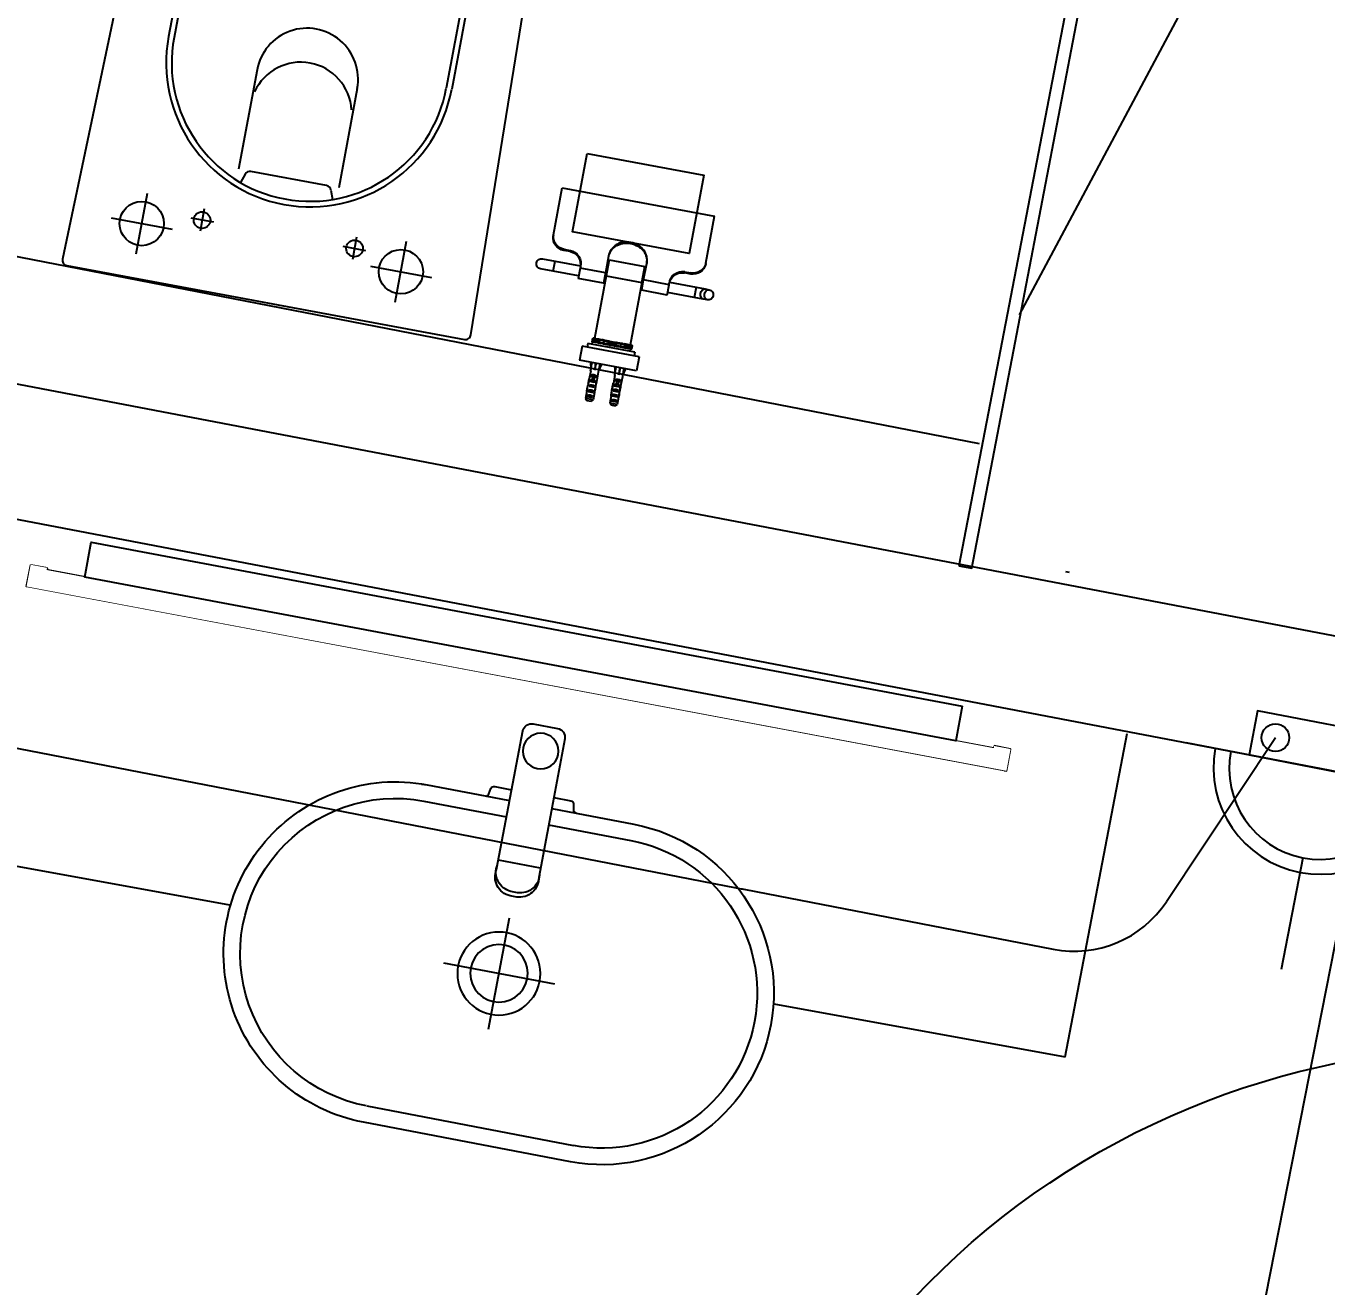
# Model space of a CAD drawing. Extents: x -678889171 to 586587, y -792238163 to 335485.
# Drawn here: x 59501 to 60675, y 38355 to 39493 of the extents above; entities that cross this region are included whole.
import ezdxf

# ---------------------------------------------------------------- set-up
doc = ezdxf.new("R2010")
doc.units = 0
doc.header["$MEASUREMENT"] = 0
doc.set_wipeout_variables(frame=1)
doc.linetypes.add('XR-Typ22$0$XR-A-2ND-FLOOR$0$XR-A-TYP-2-4-5-6$0$XR-A-TYP-2-3-4-6-7-8-9-10$0$HIDDEN', pattern=[0.375, 0.25, -0.125])
doc.layers.get('0').update_dxf_attribs({"color": 8})
for name, color, linetype in [('9TH-FURN$0$XR-A-TYP-7-8-9-10$0$I-FURN', 252, 'Continuous'), ('E-POW-BLOCK', 4, 'Continuous'), ('E-POW-WIR-NO', 4, 'Continuous'), ('loop line emped', 1, 'Continuous'), ('XR-A-9TH-FLOOR$0$A-ANNO-SYMB', 252, 'Continuous'), ('XR-Typ22$0$A-WALL', 252, 'Continuous'), ('XR-Typ22$0$XR-A-2ND-FLOOR$0$XR-A-TYP-2-3-4-5-6$0$A-FURN-SANT', 252, 'Continuous'), ('XR-Typ22$0$XR-A-2ND-FLOOR$0$XR-A-TYP-2-3-4-5-6$0$I-WC', 252, 'Continuous'), ('XR-Typ22$0$XR-A-2ND-FLOOR$0$XR-A-TYP-2-4-5-6$0$A-FURN-SANT', 252, 'Continuous'), ('XR-Typ22$0$XR-A-2ND-FLOOR$0$XR-A-TYP-2-4-5-6$0$A-GLAZ', 252, 'Continuous'), ('XR-Typ22$0$XR-A-2ND-FLOOR$0$XR-A-TYP-2-4-5-6$0$XR-A-TYP-2-3-4-6-7-8-9-10$0$A-DOOR', 252, 'Continuous'), ('XR-Typ22$0$XR-A-2ND-FLOOR$0$XR-A-TYP-2-4-5-6$0$XR-A-TYP-2-3-4-6-7-8-9-10$0$A-FLOR-OVHD', 252, 'XR-Typ22$0$XR-A-2ND-FLOOR$0$XR-A-TYP-2-4-5-6$0$XR-A-TYP-2-3-4-6-7-8-9-10$0$HIDDEN')]:
    doc.layers.add(name, color=color, linetype=linetype)
doc.layers.add('XR-Typ22$0$XR-A-TYP-02 (OUTER)$0$A-WALL', color=252, linetype='Continuous', lineweight=9)

# ---------------------------------------------------------------- blocks, each defined once
blk = doc.blocks.new('SO1 WP')
at = {"layer": 'E-POW-BLOCK'}
h = blk.add_hatch(color=3, dxfattribs=at)
h.dxf.hatch_style = 1
edge = h.paths.add_edge_path()
edge.add_arc((-0.1064, -0.0481), 0.0303, 0, 360)
at = {"layer": 'E-POW-BLOCK', "color": 3}
for p, q in [((0, 0.2), (0, 0.45)), ((-0.3, 0), (0.3, 0))]:
    blk.add_line(p, q, dxfattribs=at)
blk.add_lwpolyline([(0.1593, 0), (-0.1593, 0), (-0.1593, -0.0988), (0.1593, -0.0988)], close=True, dxfattribs=at)
for centre in [(-0.1064, -0.0481), (0.1096, -0.0481)]:
    blk.add_circle(centre, 0.0303, dxfattribs=at)
for centre, radius, start, end in [((0, -0.0028), 0.2353, 0.6833, 179.3167), ((0, 0), 0.2, 0, 180)]:
    blk.add_arc(centre, radius, start, end, dxfattribs=at)
blk = doc.blocks.new('*U1092')
for p, q in [((0, -20), (0, -140)), ((50, -20), (0, -20)), ((50, -90), (50, -20)), ((750, -90), (750, -20)), ((750, -20), (800, -20)), ((800, -20), (800, -140)), ((40, -140), (40, -90)), ((40, -90), (50, -90)), ((760, -90), (750, -90)), ((760, -140), (760, -90)), ((40, -140), (0, -140)), ((760, -140), (800, -140)), ((40, -760), (40, -240)), ((90, -760), (90, -240))]:
    blk.add_line(p, q)
for points in [[(90, -240), (40, -240), (40, -140), (90, -140), (90, -227)], [(90, -760), (40, -760), (40, -860), (90, -860), (90, -773), (90, -860)]]:
    blk.add_lwpolyline(points, close=True)
blk.add_arc((40, -140), 720, 270, 0)
at = {"layer": 'XR-Typ22$0$XR-A-2ND-FLOOR$0$XR-A-TYP-2-4-5-6$0$XR-A-TYP-2-3-4-6-7-8-9-10$0$A-FLOR-OVHD'}
for p, q in [((750, -20), (50, -20)), ((760, -140), (40, -140))]:
    blk.add_line(p, q, dxfattribs=at)
blk = doc.blocks.new('XR-Typ22$0$XR-A-2ND-FLOOR$0$XR-A-TYP-2-3-4-5-6$0$XREF_3BR$0$SEC-MIR4')
at = {"layer": 'XR-Typ22$0$XR-A-2ND-FLOOR$0$XR-A-TYP-2-3-4-5-6$0$A-FURN-SANT'}
for points in [[(-30, 1085), (-32, 1085), (-32, 1098), (-50, 1098), (-50, 1100), (-30, 1100)], [(-44, 202), (-50, 202), (-50, 1098), (-44, 1098)], [(-32, 202), (-32, 1098), (-44, 1098), (-44, 202)], [(-30, 215), (-32, 215), (-32, 202), (-50, 202), (-50, 200), (-30, 200)]]:
    blk.add_lwpolyline(points, close=True, dxfattribs=at)
blk.add_wipeout([(0, 250), (-32, 250), (-32, 215), (-30, 215), (-30, 200), (-50, 200), (-50, 1100), (-30, 1100), (-30, 1085), (-32, 1085), (-32, 1050), (0, 1050)]).dxf.layer = 'XR-Typ22$0$XR-A-2ND-FLOOR$0$XR-A-TYP-2-3-4-5-6$0$A-FURN-SANT'
blk.add_lwpolyline([(0, 250), (-32, 250), (-32, 1050), (0, 1050)], close=True, dxfattribs=at)
blk = doc.blocks.new('XR-Typ22$0$XR-A-2ND-FLOOR$0$XR-A-TYP-2-3-4-5-6$0$A$C1e9f3e9b')
at = {"layer": 'XR-Typ22$0$XR-A-2ND-FLOOR$0$XR-A-TYP-2-3-4-5-6$0$A-FURN-SANT'}
blk.add_circle((0, 0), 16.1, dxfattribs=at)
blk.add_wipeout([(358.4, 96.7), (359.7, -93.3), (340.9, -178.2), (295.9, -224), (219.8, -251), (151.8, -246.1), (102.7, -216.6), (71.6, -181.4), (49.7, -94.6), (48.4, 95.4), (66.7, 174.5), (103.5, 217), (175.6, 249.7), (242.7, 248.1), (282.8, 229.3), (329.4, 184.3)]).dxf.layer = 'XR-Typ22$0$XR-A-2ND-FLOOR$0$XR-A-TYP-2-3-4-5-6$0$A-FURN-SANT'
for p, q in [((63.4, 95.5), (64, 19.6)), ((343.4, 96.6), (344.7, -93.4)), ((203.8, 51.8), (204.3, -50.1)), ((48.9, 42), (49, 19.5)), ((103.9, -18.9), (103.8, 19.7)), ((255.5, 1.1), (153.1, 0.6)), ((49.1, -19.1), (49.2, -41.6)), ((64.1, -19), (64.7, -94.5))]:
    blk.add_line(p, q, dxfattribs=at)
for points in [[(39.1, -19.1), (39.2, -34.8, 0.36397), (41.7, -37.8), (46.7, -38.6, -0.36397), (49.2, -41.6), (49.7, -94.6, 1), (359.7, -93.3), (358.4, 96.7, 1), (48.4, 95.4), (48.9, 42, -0.36397), (46.4, 39), (41.4, 38.1, 0.36397), (38.9, 35.1), (39, 19.5)], [(108.3, -18.9, 0.465324), (129.5, -2.5), (129.4, 3.6, 0.465324), (108.1, 19.8)]]:
    blk.add_lwpolyline(points, format="xyb", dxfattribs=at)
blk.add_lwpolyline([(-14.8, -19.4), (112.4, -18.8, 0.465324), (133.5, -2.5), (133.5, 3.6, 0.465324), (112.2, 19.8), (-15, 19.2, 0.414214), (-23, 11.1), (-22.9, -11.3, 0.414214)], format="xyb", close=True, dxfattribs=at)
for centre, radius in [((204.3, 0.8), 37.5), ((204, 0.8), 26)]:
    blk.add_circle(centre, radius, dxfattribs=at)
for centre, start, end in [((203.4, 96.1), 0.2386, 180.2386), ((204.7, -93.9), 180.2386, 0.2386)]:
    blk.add_arc(centre, 140, start, end, dxfattribs=at)
blk = doc.blocks.new('XR-Typ22$0$XR-A-2ND-FLOOR$0$XR-A-TYP-2-4-5-6$0$XREF_3BR$0$SE4')
at = {"layer": 'XR-Typ22$0$XR-A-2ND-FLOOR$0$XR-A-TYP-2-4-5-6$0$A-FURN-SANT'}
for p, q in [((410.2, 473.4), (410.4, 473.4)), ((416.2, 481.1), (410.3, 481.1)), ((410.3, 475.3), (410.3, 481.1)), ((410.3, 475.3), (410.3, 475.2)), ((410.3, 475.2), (410.3, 475.2)), ((411.2, 479.3), (415.2, 479.3)), ((411.2, 479.3), (411.2, 478.3)), ((415.2, 478.3), (411.2, 478.3)), ((411.2, 475.3), (415.2, 475.3)), ((411.2, 475.3), (411.2, 474.3)), ((415.2, 474.3), (411.2, 474.3)), ((411.5, 482.3), (414.9, 482.3)), ((415.2, 479.3), (415.2, 478.3)), ((415.2, 475.3), (415.2, 474.3)), ((416.2, 473.4), (416, 473.4)), ((416.2, 475.3), (416.2, 481.1)), ((416.2, 475.3), (416.2, 475.2)), ((416.2, 475.2), (416.2, 475.2)), ((429.2, 473.4), (429.4, 473.4)), ((435.2, 481.1), (429.3, 481.1)), ((429.3, 475.3), (429.3, 481.1)), ((429.3, 475.3), (429.3, 475.2)), ((429.3, 475.2), (429.3, 475.2)), ((430.2, 479.3), (434.2, 479.3)), ((430.2, 479.3), (430.2, 478.3)), ((434.2, 478.3), (430.2, 478.3)), ((430.2, 475.3), (434.2, 475.3)), ((430.2, 475.3), (430.2, 474.3)), ((434.2, 474.3), (430.2, 474.3)), ((430.5, 482.3), (433.9, 482.3)), ((434.2, 479.3), (434.2, 478.3)), ((434.2, 475.3), (434.2, 474.3)), ((435.2, 473.4), (435, 473.4)), ((435.2, 475.3), (435.2, 481.1)), ((435.2, 475.3), (435.2, 475.2)), ((435.2, 475.2), (435.2, 475.2)), ((410.2, 468.4), (410.2, 466.8)), ((410.2, 467.5), (410.5, 467.5)), ((410.3, 465.7), (410.3, 465.7)), ((410.3, 465.7), (410.3, 465.5)), ((410.3, 459.3), (410.3, 465.5)), ((411.2, 471.3), (415.2, 471.3)), ((411.2, 471.3), (411.2, 470.3)), ((415.2, 470.3), (411.2, 470.3)), ((411.2, 467.3), (412.5, 467.3)), ((411.2, 467.3), (411.2, 466.4)), ((412.5, 466.4), (411.2, 466.4)), ((411.2, 463.3), (412.5, 463.3)), ((411.2, 463.3), (411.2, 462.4)), ((412.5, 467.3), (412.5, 467.5)), ((413.2, 467.3), (412.5, 467.3)), ((412.5, 463.8), (412.5, 467.3)), ((414, 463.8), (412.5, 463.8)), ((412.5, 463.2), (412.5, 463.8)), ((414, 463.2), (412.5, 463.2)), ((414, 467.3), (413.2, 467.3)), ((414, 467.3), (414, 467.5)), ((414, 467.3), (415.2, 467.3)), ((414, 463.8), (414, 467.3)), ((415.2, 466.4), (414, 466.4)), ((414, 463.2), (414, 463.8)), ((414, 463.3), (415.2, 463.3)), ((415.2, 471.3), (415.2, 470.3)), ((415.2, 467.3), (415.2, 466.4)), ((415.2, 463.3), (415.2, 462.4)), ((416.2, 467.5), (415.9, 467.5)), ((416.2, 466.8), (416.2, 468.4)), ((416.2, 465.7), (416.2, 465.5)), ((416.2, 465.7), (416.2, 465.7)), ((416.2, 459.3), (416.2, 465.5)), ((429.2, 468.4), (429.2, 466.8)), ((429.2, 467.5), (429.5, 467.5)), ((429.3, 465.7), (429.3, 465.7)), ((429.3, 465.7), (429.3, 465.5)), ((429.3, 459.3), (429.3, 465.5)), ((430.2, 471.3), (434.2, 471.3)), ((430.2, 471.3), (430.2, 470.3)), ((434.2, 470.3), (430.2, 470.3)), ((430.2, 467.3), (431.5, 467.3)), ((430.2, 467.3), (430.2, 466.4)), ((431.5, 466.4), (430.2, 466.4)), ((430.2, 463.3), (431.5, 463.3)), ((430.2, 463.3), (430.2, 462.4)), ((431.5, 467.3), (431.5, 467.5)), ((432.2, 467.3), (431.5, 467.3)), ((431.5, 463.8), (431.5, 467.3)), ((433, 463.8), (431.5, 463.8)), ((431.5, 463.2), (431.5, 463.8)), ((433, 463.2), (431.5, 463.2)), ((433, 467.3), (432.2, 467.3)), ((433, 467.3), (433, 467.5)), ((433, 467.3), (434.2, 467.3)), ((433, 463.8), (433, 467.3)), ((434.2, 466.4), (433, 466.4)), ((433, 463.2), (433, 463.8)), ((433, 463.3), (434.2, 463.3)), ((434.2, 471.3), (434.2, 470.3)), ((434.2, 467.3), (434.2, 466.4)), ((434.2, 463.3), (434.2, 462.4)), ((435.2, 467.5), (434.9, 467.5)), ((435.2, 466.8), (435.2, 468.4)), ((435.2, 465.7), (435.2, 465.5)), ((435.2, 465.7), (435.2, 465.7)), ((435.2, 459.3), (435.2, 465.5)), ((445.2, 452.8), (400.2, 452.8)), ((400.2, 441.8), (400.2, 452.8)), ((409, 452.8), (410.2, 458.3)), ((410.2, 459.3), (410.3, 459.3)), ((410.2, 459.3), (410.2, 458.3)), ((415.2, 462.4), (411.2, 462.4)), ((413.2, 452.8), (413.2, 458.3)), ((416.2, 459.3), (416.2, 459.3)), ((416.2, 458.3), (416.2, 459.3)), ((417.5, 452.8), (416.2, 458.3)), ((428, 452.8), (429.2, 458.3)), ((429.3, 459.3), (429.2, 459.3)), ((429.2, 459.3), (429.2, 458.3)), ((434.2, 462.4), (430.2, 462.4)), ((432.2, 452.8), (432.2, 458.3)), ((435.2, 459.3), (435.2, 459.3)), ((435.2, 458.3), (435.2, 459.3)), ((436.5, 452.8), (435.2, 458.3)), ((445.2, 441.8), (445.2, 452.8)), ((445.2, 441.8), (400.2, 441.8)), ((404.2, 438.8), (404.2, 441.8)), ((441.2, 438.8), (404.2, 438.8)), ((407.2, 437.1), (407.2, 437.1)), ((407.2, 434.3), (407.2, 437.1)), ((407.7, 437.1), (407.2, 437.1)), ((407.2, 437.1), (407.2, 434.3)), ((407.5, 434.3), (407.2, 434.3)), ((407.2, 434.3), (407.2, 434.3)), ((407.2, 434.3), (407.2, 434.1)), ((407.2, 434.3), (407.2, 434.1)), ((407.2, 434.1), (407.2, 434.1)), ((407.2, 434.1), (407.4, 434.1)), ((407.4, 434.3), (407.4, 434.1)), ((407.4, 434.1), (407.5, 434.1)), ((407.5, 434.3), (407.5, 434.1)), ((408, 434.1), (407.5, 434.1)), ((407.7, 438.8), (407.7, 437.1)), ((408, 437.1), (407.7, 437.1)), ((407.8, 436.2), (407.8, 437.1)), ((407.8, 437.1), (407.8, 436.5)), ((407.9, 436.5), (407.8, 436.5)), ((407.8, 436.5), (407.8, 436.2)), ((407.8, 436.2), (407.8, 436.2)), ((407.8, 436.2), (407.9, 436.2)), ((407.9, 437.1), (407.9, 436.5)), ((407.9, 436.5), (408, 436.5)), ((407.9, 436.2), (407.9, 436.5)), ((407.9, 436.2), (408.4, 436.2)), ((408.2, 437.1), (408, 437.1)), ((408, 436.5), (408, 437.1)), ((408, 437.1), (408, 436.5)), ((408.2, 436.5), (408, 436.5)), ((408, 434.1), (408, 436.2)), ((408.3, 434.5), (408, 434.5)), ((408.4, 434.3), (408, 434.3)), ((408, 434.1), (408.1, 434.1)), ((408.1, 434.3), (408.1, 434.1)), ((408.1, 434.1), (408.4, 434.1)), ((408.2, 436.5), (408.2, 437.1)), ((409.6, 437.1), (408.2, 437.1)), ((409.9, 436.5), (408.2, 436.5)), ((408.3, 434.5), (408.3, 436.2)), ((408.4, 434.5), (408.3, 434.5)), ((408.4, 436.5), (408.4, 434.5)), ((408.9, 434.5), (408.4, 434.5)), ((408.4, 434.5), (408.4, 434.1)), ((409.6, 434.1), (408.4, 434.1)), ((408.7, 384.8), (408.7, 434.1)), ((408.9, 434.5), (408.9, 436.5)), ((408.9, 434.5), (409.3, 434.5)), ((409.3, 434.5), (409.3, 436.5)), ((409.3, 434.5), (409.6, 434.5)), ((411.7, 437.1), (409.6, 437.1)), ((409.6, 434.5), (409.6, 436.5)), ((409.6, 434.1), (409.6, 434.5)), ((409.6, 434.5), (410.1, 434.5)), ((412, 434.1), (409.6, 434.1)), ((409.9, 436.5), (409.9, 437.1)), ((412.4, 436.5), (409.9, 436.5)), ((410.1, 434.5), (410.1, 436.5)), ((410.1, 434.5), (410.5, 434.5)), ((410.5, 434.5), (410.5, 436.5)), ((410.5, 434.5), (411.3, 434.5)), ((411.3, 434.5), (411.3, 436.5)), ((411.3, 434.5), (411.7, 434.5)), ((412.4, 437.1), (411.7, 437.1)), ((411.7, 434.5), (411.7, 436.5)), ((411.7, 434.5), (412.2, 434.5)), ((412, 434.1), (412, 434.5)), ((413.4, 434.1), (412, 434.1)), ((412.2, 434.5), (412.2, 436.5)), ((412.2, 434.5), (412.8, 434.5)), ((412.8, 437.1), (412.4, 437.1)), ((412.4, 436.5), (412.4, 437.1)), ((412.8, 436.5), (412.4, 436.5)), ((413.6, 437.1), (412.8, 437.1)), ((412.8, 436.5), (412.8, 437.1)), ((413.6, 436.5), (412.8, 436.5)), ((412.8, 434.5), (412.8, 436.5)), ((412.8, 434.5), (416, 434.5)), ((413.4, 434.1), (413.4, 434.5)), ((413.4, 434.1), (413.4, 434.5)), ((413.4, 434.1), (413.4, 434.1)), ((415.6, 437.1), (413.6, 437.1)), ((413.6, 436.5), (413.6, 437.1)), ((415.6, 436.5), (413.6, 436.5)), ((414.2, 434.5), (414.2, 434.1)), ((414.6, 434.1), (414.2, 434.1)), ((414.6, 434.5), (414.6, 434.1)), ((414.7, 434.1), (414.6, 434.1)), ((414.7, 434.1), (414.7, 434.5)), ((414.9, 434.1), (414.7, 434.1)), ((414.9, 434.1), (414.9, 434.5)), ((415.1, 434.1), (414.9, 434.1)), ((415.1, 434.1), (415.1, 434.5)), ((415.9, 434.1), (415.1, 434.1)), ((416.2, 437.1), (415.6, 437.1)), ((415.6, 436.5), (415.6, 437.1)), ((416.2, 436.5), (415.6, 436.5)), ((415.9, 434.1), (415.9, 434.5)), ((416.8, 434.1), (415.9, 434.1)), ((416, 434.5), (416, 436.5)), ((416, 434.5), (419.6, 434.5)), ((418.1, 437.1), (416.2, 437.1)), ((416.2, 436.5), (416.2, 437.1)), ((418.1, 436.5), (416.2, 436.5)), ((416.8, 434.1), (416.8, 434.5)), ((418.5, 434.1), (416.8, 434.1)), ((418.8, 437.1), (418.1, 437.1)), ((418.1, 436.5), (418.1, 437.1)), ((418.8, 436.5), (418.1, 436.5)), ((418.5, 434.1), (418.5, 434.5)), ((419.7, 434.1), (418.5, 434.1)), ((419.3, 437.1), (418.8, 437.1)), ((418.8, 436.5), (418.8, 437.1)), ((419.3, 436.5), (418.8, 436.5)), ((419.5, 437.1), (419.3, 437.1)), ((419.3, 436.5), (419.3, 437.1)), ((419.5, 436.5), (419.3, 436.5)), ((419.6, 437.1), (419.5, 437.1)), ((419.5, 436.5), (419.5, 437.1)), ((419.6, 436.5), (419.5, 436.5)), ((420.2, 437.1), (419.6, 437.1)), ((419.6, 436.5), (419.6, 437.1)), ((420.2, 436.5), (419.6, 436.5)), ((419.6, 434.5), (419.6, 436.5)), ((419.6, 434.5), (420.1, 434.5)), ((419.7, 434.1), (419.7, 434.5)), ((420.4, 434.1), (419.7, 434.1)), ((420.1, 434.5), (420.1, 436.5)), ((420.1, 436.5), (420.1, 434.5)), ((420.1, 434.5), (420.1, 434.5)), ((420.1, 434.5), (420.3, 434.5)), ((420.2, 436.5), (420.2, 437.1)), ((420.2, 437.1), (420.2, 437.1)), ((420.3, 437.1), (420.2, 437.1)), ((420.2, 436.5), (420.2, 437.1)), ((420.2, 436.5), (420.2, 436.5)), ((420.3, 434.5), (420.3, 437.1)), ((420.3, 437.1), (420.6, 437.1)), ((420.3, 434.5), (420.6, 434.5)), ((420.4, 434.1), (420.4, 434.5)), ((420.6, 437.1), (420.8, 437.1)), ((420.6, 434.5), (420.6, 437.1)), ((420.6, 434.5), (420.6, 435.1)), ((420.6, 435.1), (420.8, 435.1)), ((420.6, 434.5), (420.6, 435.1)), ((420.6, 434.5), (420.6, 434.5)), ((420.6, 434.5), (420.6, 434.5)), ((420.6, 434.5), (420.9, 434.5)), ((420.8, 435.1), (420.8, 437.1)), ((420.8, 437.1), (422, 437.1)), ((420.8, 435.1), (422, 435.1)), ((420.9, 434.5), (420.9, 435.1)), ((420.9, 434.5), (421.2, 434.5)), ((421.2, 434.5), (421.2, 435.1)), ((421.3, 434.5), (421.2, 434.5)), ((421.3, 434.5), (421.3, 435.1)), ((421.3, 434.5), (422.4, 434.5)), ((422, 435.1), (422, 437.1)), ((422, 437.1), (422.3, 437.1)), ((422, 435.1), (422.3, 435.1)), ((424.9, 437.1), (422.3, 437.1)), ((422.3, 435.1), (422.3, 437.1)), ((422.3, 435.1), (422.7, 435.1)), ((422.4, 434.5), (422.4, 435.1)), ((422.4, 434.5), (422.7, 434.5)), ((422.7, 435.1), (422.7, 437.1)), ((422.7, 435.4), (422.7, 435.4)), ((422.7, 435.4), (422.9, 435.4)), ((422.7, 434.5), (422.7, 435.4)), ((422.7, 435.4), (422.7, 434.5)), ((422.7, 434.5), (422.7, 435.1)), ((422.7, 434.5), (422.7, 435.1)), ((422.7, 434.5), (422.7, 434.5)), ((422.7, 434.5), (422.7, 434.5)), ((422.7, 434.5), (423, 434.5)), ((422.7, 434.3), (422.7, 434.3)), ((422.9, 435.4), (422.9, 437.1)), ((422.9, 435.4), (424, 435.4)), ((423, 434.5), (423, 435.4)), ((423, 434.5), (424.1, 434.5)), ((423.7, 434.5), (423.7, 434.5)), ((424, 435.4), (424, 437.1)), ((424, 435.4), (424, 437.1)), ((424, 435.4), (424, 435.4)), ((424.1, 437.1), (424.1, 434.5)), ((424.2, 434.5), (424.1, 434.5)), ((424.2, 434.5), (424.2, 437.1)), ((424.2, 434.5), (424.5, 434.5)), ((424.5, 434.5), (424.5, 437.1)), ((424.5, 434.5), (424.8, 434.5)), ((424.8, 434.5), (424.8, 437.1)), ((424.8, 437.1), (424.8, 434.5)), ((424.8, 434.5), (424.8, 434.5)), ((424.8, 434.5), (424.9, 434.5)), ((424.9, 437.1), (425.1, 437.1)), ((424.9, 437.1), (424.9, 434.5)), ((424.9, 434.5), (425.1, 434.5)), ((425, 434.1), (425, 434.5)), ((425.7, 434.1), (425, 434.1)), ((425.1, 434.5), (425.1, 437.1)), ((425.2, 437.1), (425.1, 437.1)), ((425.1, 434.5), (425.4, 434.5)), ((425.8, 437.1), (425.2, 437.1)), ((425.2, 437.1), (425.2, 437.1)), ((425.2, 436.5), (425.2, 437.1)), ((425.2, 437.1), (425.2, 436.5)), ((425.8, 436.5), (425.2, 436.5)), ((425.2, 436.5), (425.2, 436.5)), ((425.4, 434.5), (425.4, 436.5)), ((425.4, 434.5), (425.4, 436.5)), ((425.4, 434.5), (425.8, 434.5)), ((425.4, 434.5), (425.4, 434.5)), ((425.7, 434.1), (425.7, 434.5)), ((426.9, 434.1), (425.7, 434.1)), ((425.9, 437.1), (425.8, 437.1)), ((425.8, 436.5), (425.8, 437.1)), ((425.9, 436.5), (425.8, 436.5)), ((425.8, 434.5), (425.8, 436.5)), ((425.8, 434.5), (429.4, 434.5)), ((426.1, 437.1), (425.9, 437.1)), ((425.9, 436.5), (425.9, 437.1)), ((426.1, 436.5), (425.9, 436.5)), ((426.6, 437.1), (426.1, 437.1)), ((426.1, 436.5), (426.1, 437.1)), ((426.6, 436.5), (426.1, 436.5)), ((427.3, 437.1), (426.6, 437.1)), ((426.6, 436.5), (426.6, 437.1)), ((427.3, 436.5), (426.6, 436.5)), ((426.9, 434.1), (426.9, 434.5)), ((428.6, 434.1), (426.9, 434.1)), ((429.3, 437.1), (427.3, 437.1)), ((427.3, 436.5), (427.3, 437.1)), ((429.3, 436.5), (427.3, 436.5)), ((428.6, 434.1), (428.6, 434.5)), ((429.5, 434.1), (428.6, 434.1)), ((429.9, 437.1), (429.3, 437.1)), ((429.3, 436.5), (429.3, 437.1)), ((429.9, 436.5), (429.3, 436.5)), ((429.4, 434.5), (429.4, 436.5)), ((429.4, 434.5), (432.6, 434.5)), ((429.5, 434.1), (429.5, 434.5)), ((430.4, 434.1), (429.5, 434.1)), ((431.8, 437.1), (429.9, 437.1)), ((429.9, 436.5), (429.9, 437.1)), ((431.8, 436.5), (429.9, 436.5)), ((430.4, 434.1), (430.4, 434.5)), ((430.6, 434.1), (430.4, 434.1)), ((430.6, 434.1), (430.6, 434.5)), ((430.7, 434.1), (430.6, 434.1)), ((430.7, 434.1), (430.7, 434.5)), ((430.8, 434.1), (430.7, 434.1)), ((430.8, 434.1), (430.8, 434.5)), ((431.2, 434.1), (430.8, 434.1)), ((431.2, 434.1), (431.2, 434.5)), ((432.6, 437.1), (431.8, 437.1)), ((431.8, 436.5), (431.8, 437.1)), ((432.6, 436.5), (431.8, 436.5)), ((432, 434.1), (432, 434.5)), ((432, 434.5), (432, 434.1)), ((433.4, 434.1), (432, 434.1)), ((432, 434.1), (432, 434.1)), ((433, 437.1), (432.6, 437.1)), ((432.6, 436.5), (432.6, 437.1)), ((433, 436.5), (432.6, 436.5)), ((432.6, 434.5), (432.6, 436.5)), ((432.6, 434.5), (433.3, 434.5)), ((433, 436.5), (433, 437.1)), ((433.7, 437.1), (433, 437.1)), ((435.6, 436.5), (433, 436.5)), ((433.3, 434.5), (433.3, 436.5)), ((433.3, 434.5), (433.7, 434.5)), ((433.4, 434.1), (433.4, 434.5)), ((435.8, 434.1), (433.4, 434.1)), ((435.8, 437.1), (433.7, 437.1)), ((433.7, 434.5), (433.7, 436.5)), ((433.7, 434.5), (434.2, 434.5)), ((434.2, 434.5), (434.2, 436.5)), ((434.2, 434.5), (434.9, 434.5)), ((434.9, 434.5), (434.9, 436.5)), ((434.9, 434.5), (435.3, 434.5)), ((435.3, 434.5), (435.3, 436.5)), ((435.3, 434.5), (435.8, 434.5)), ((435.6, 436.5), (435.6, 437.1)), ((437.2, 436.5), (435.6, 436.5)), ((437.2, 437.1), (435.8, 437.1)), ((435.8, 434.5), (435.8, 436.5)), ((435.8, 434.1), (435.8, 434.5)), ((435.8, 434.5), (436.2, 434.5)), ((437.1, 434.1), (435.8, 434.1)), ((436.2, 434.5), (436.2, 436.5)), ((436.2, 434.5), (436.6, 434.5)), ((436.6, 434.5), (436.6, 436.5)), ((437, 434.5), (436.6, 434.5)), ((436.7, 384.8), (436.7, 434.1)), ((437, 434.5), (437, 436.5)), ((437, 436.2), (437.6, 436.2)), ((437.1, 434.5), (437, 434.5)), ((437.1, 434.5), (437.1, 436.2)), ((437.4, 434.5), (437.1, 434.5)), ((437.1, 434.1), (437.1, 434.5)), ((437.4, 434.3), (437.1, 434.3)), ((437.1, 434.1), (437.3, 434.1)), ((437.4, 437.1), (437.2, 437.1)), ((437.2, 436.5), (437.2, 437.1)), ((437.4, 436.5), (437.2, 436.5)), ((437.3, 434.3), (437.3, 434.1)), ((437.3, 434.1), (437.4, 434.1)), ((437.7, 437.1), (437.4, 437.1)), ((437.4, 436.5), (437.4, 437.1)), ((437.4, 434.1), (437.4, 436.2)), ((437.9, 434.1), (437.4, 434.1)), ((437.5, 436.5), (437.5, 437.1)), ((437.5, 436.5), (437.6, 436.5)), ((437.6, 436.5), (437.6, 437.1)), ((437.6, 436.5), (437.6, 437.1)), ((437.6, 436.5), (437.6, 436.5)), ((437.6, 436.2), (437.6, 436.5)), ((437.6, 436.2), (437.6, 436.5)), ((437.6, 436.2), (437.6, 436.2)), ((437.6, 436.2), (437.7, 436.2)), ((437.7, 438.8), (437.7, 437.1)), ((438.2, 437.1), (437.7, 437.1)), ((437.7, 436.2), (437.7, 437.1)), ((438.2, 434.3), (437.9, 434.3)), ((437.9, 434.3), (437.9, 434.1)), ((437.9, 434.1), (438.1, 434.1)), ((438.1, 434.3), (438.1, 434.1)), ((438.1, 434.1), (438.3, 434.1)), ((438.2, 437.1), (438.3, 437.1)), ((438.2, 434.3), (438.2, 437.1)), ((438.3, 434.3), (438.2, 434.3)), ((438.3, 434.3), (438.3, 437.1)), ((438.3, 434.3), (438.3, 434.1)), ((438.3, 434.1), (438.3, 434.3)), ((438.3, 434.1), (438.3, 434.1)), ((441.2, 438.8), (441.2, 441.8)), ((367.7, 388.8), (357.7, 388.8)), ((367.7, 388.8), (367.7, 380.8)), ((387.7, 388.8), (367.7, 388.8)), ((387.7, 382.7), (387.7, 390.8)), ((407.7, 390.8), (387.7, 390.8)), ((407.7, 382.7), (387.7, 382.7)), ((387.7, 381.5), (387.7, 382.7)), ((407.7, 382.7), (407.7, 390.8)), ((407.7, 382.7), (407.7, 390.8)), ((408.7, 390.8), (407.7, 390.8)), ((407.7, 369.6), (407.7, 382.7)), ((408.7, 384.8), (436.7, 384.8)), ((408.7, 372.3), (408.7, 384.8)), ((437.7, 390.8), (436.7, 390.8)), ((436.7, 384.8), (436.7, 372.3)), ((437.7, 390.8), (437.7, 382.7)), ((457.7, 390.8), (437.7, 390.8)), ((437.7, 390.8), (437.7, 382.7)), ((437.7, 382.7), (437.7, 369.6)), ((457.7, 382.7), (437.7, 382.7)), ((457.7, 390.8), (457.7, 382.7)), ((478.7, 388.8), (457.7, 388.8)), ((457.7, 382.7), (457.7, 381.5)), ((478.7, 380.8), (478.7, 388.8)), ((485.8, 388.8), (478.7, 388.8)), ((488.9, 388.8), (485.8, 388.8)), ((357.7, 380.8), (367.7, 380.8)), ((367.7, 380.8), (387.6, 380.8)), ((407.7, 378.8), (408.7, 378.8)), ((408.7, 372.3), (436.7, 372.3)), ((436.7, 378.8), (437.7, 378.8)), ((457.8, 380.8), (478.7, 380.8)), ((478.7, 380.8), (485.8, 380.8)), ((485.8, 380.8), (488.9, 380.8)), ((377.7, 371.5), (372.7, 371.5)), ((372.7, 371.5), (372.7, 370.6)), ((372.7, 370.6), (377.7, 370.6)), ((377.7, 370.6), (377.7, 371.5)), ((467.7, 370.6), (467.7, 371.5)), ((472.7, 371.5), (467.7, 371.5)), ((467.7, 370.6), (472.7, 370.6)), ((472.7, 370.6), (472.7, 371.5)), ((362.7, 361.1), (362.7, 361.9)), ((362.7, 361.1), (362.7, 324.1)), ((482.7, 361.9), (482.7, 361.1)), ((482.7, 361.1), (482.7, 324.1)), ((362.8, 324.1), (482.6, 324.1))]:
    blk.add_line(p, q, dxfattribs=at)
for points in [[(407.2, 434.1), (438.3, 434.1), (438.3, 437.1), (407.2, 437.1)], [(376.8, 294.5), (468.7, 294.5), (468.7, 356), (376.8, 356)]]:
    blk.add_lwpolyline(points, close=True, dxfattribs=at)
for centre, radius, start, end in [((420.6, 434.8), 0.303, 249.713, 266.578), ((420.6, 434.6), 0.191, 245.5072, 295.3419), ((420.8, 433.8), 0.688, 95.9832, 109.0037), ((420.8, 433.9), 0.513, 94.8314, 107.1936), ((421.2, 430.6), 3.86, 76.2872, 96.7169), ((422.3, 434.5), 0.178, 230.815, 271.7767), ((422.9, 435.5), 1.25, 262.2328, 271.7069), ((423.2, 434.5), 0.178, 268.2233, 308.9187), ((424.2, 430.5), 3.94, 82.708, 103.5674), ((424.6, 433.8), 0.688, 70.9963, 84.0168), ((424.6, 433.9), 0.519, 72.5665, 84.4833), ((424.8, 434.8), 0.303, 273.422, 290.287), ((357.7, 384.8), 4, 90, 270), ((488.9, 384.8), 4, 270, 90), ((377.5, 380.8), 10.3, 271.4545, 3.7433), ((377.6, 381.5), 10, 270.7148, 351.5135), ((382.8, 381.5), 4.95, 342.2494, 1.6628), ((462.7, 381.5), 4.95, 178.3503, 197.7376), ((468, 380.8), 10.3, 176.2277, 268.5745), ((467.8, 381.5), 9.96, 188.2757, 269.496), ((372.7, 361.5), 10, 89.9854, 177.4108), ((372.7, 360.6), 9.98, 89.8092, 177.2539), ((472.7, 361.5), 10, 2.5889, 90.0149), ((472.7, 360.6), 9.98, 2.7464, 90.1904), ((374.1, 177.9), 146.7, 94.406, 94.4421), ((472.5, 204.6), 120, 85.1228, 85.1671)]:
    blk.add_arc(centre, radius, start, end, dxfattribs=at)
for centre, major_axis, ratio, start_param, end_param in [((413.2, 473.4), (0, 10.5), 0.285569, 1.403348, 1.570796), ((413.2, 473.4), (0, -6.74), 0.445101, 4.712389, 4.895847), ((413.2, 470.9), (0, 6.74), 0.445101, 1.209195, 1.545119), ((413.2, 477), (0, -10.5), 0.285569, -1.403348, -1.209195), ((413.2, 480), (3, 0), 0.760351, 3.989655, 5.435123), ((413.2, 476), (3, 0), 0.760351, 3.989655, 5.435123), ((413.2, 477), (0, -10.5), 0.285569, 1.209195, 1.403348), ((413.2, 470.9), (0, 6.74), 0.445101, 4.738067, 5.073991), ((413.2, 473.4), (0, 10.5), 0.285569, 4.712389, 4.879837), ((413.2, 473.4), (0, 6.74), 0.445101, 4.528931, 4.712389), ((432.2, 473.4), (0, 10.5), 0.285569, 1.403348, 1.570796), ((432.2, 473.4), (0, 6.74), 0.445101, 1.570796, 1.754254), ((432.2, 470.9), (0, 6.74), 0.445101, 1.209195, 1.545119), ((432.2, 477), (0, -10.5), 0.285569, -1.403348, -1.209195), ((432.2, 480), (3, 0), 0.760351, 3.989655, 5.435123), ((432.2, 476), (3, 0), 0.760351, 3.989655, 5.435123), ((432.2, 477), (0, -10.5), 0.285569, 1.209195, 1.403348), ((432.2, 470.9), (0, 6.74), 0.445101, 4.738067, 5.073991), ((432.2, 473.4), (0, 10.5), 0.285569, 4.712389, 4.879837), ((432.2, 473.4), (0, -6.74), 0.445101, 1.387338, 1.570796), ((413.2, 471.3), (0, -8.33), 0.359989, 4.738067, 5.192367), ((413.2, 468.4), (0, 8.33), 0.359989, 1.39272, 1.673729), ((413.2, 466.8), (0, 6.74), 0.445101, 1.467863, 1.738244), ((413.2, 464.4), (0, 6.74), 0.445101, 1.090818, 1.403348), ((413.2, 472), (3, 0), 0.760351, 3.989655, 5.435123), ((413.2, 468.6), (3, 0), 0.976011, 3.989655, 4.459709), ((413.2, 474.3), (0, -7.06), 0.425017, 6.030505, 6.283185), ((413.2, 474.3), (0, 7.06), 0.425017, 3.141593, 3.394273), ((413.2, 468.6), (3, 0), 0.976011, 4.965069, 5.435123), ((413.2, 471.3), (0, -8.33), 0.359989, 1.090818, 1.545119), ((413.2, 464.4), (0, 6.74), 0.445101, 4.879837, 5.192367), ((413.2, 468.4), (0, 8.33), 0.359989, 4.609456, 4.890466), ((413.2, 466.8), (0, 6.74), 0.445101, 4.544941, 4.815322), ((432.2, 471.3), (0, -8.33), 0.359989, 4.738067, 5.192367), ((432.2, 468.4), (0, 8.33), 0.359989, 1.39272, 1.673729), ((432.2, 466.8), (0, 6.74), 0.445101, 1.467863, 1.738244), ((432.2, 464.4), (0, 6.74), 0.445101, 1.090818, 1.403348), ((432.2, 472), (3, 0), 0.760351, 3.989655, 5.435123), ((432.2, 468.6), (3, 0), 0.976011, 3.989655, 4.459709), ((432.2, 474.3), (0, -7.06), 0.425017, 6.030505, 6.283185), ((432.2, 474.3), (0, 7.06), 0.425017, 3.141593, 3.394273), ((432.2, 468.6), (3, 0), 0.976011, 4.965069, 5.435123), ((432.2, 471.3), (0, -8.33), 0.359989, 1.090818, 1.545119), ((432.2, 464.4), (0, 6.74), 0.445101, 4.879837, 5.192367), ((432.2, 468.4), (0, 8.33), 0.359989, 4.609456, 4.890466), ((432.2, 466.8), (0, 6.74), 0.445101, 4.544941, 4.815322), ((413.2, 471.4), (-0.8, -51.9), 0.055876, -1.314474, -1.20343), ((413.2, 464.6), (3, 0), 0.976011, 3.989655, 5.435123), ((413.2, 471.4), (-2.9, -51.9), 0.014553, 1.205061, 1.316105), ((413.2, 471.4), (2.9, -51.9), 0.014553, -1.316105, -1.205061), ((413.2, 471.4), (0.8, -51.9), 0.055876, 1.20343, 1.314474), ((432.2, 471.4), (-0.8, -51.9), 0.055876, -1.314474, -1.20343), ((432.2, 464.6), (3, 0), 0.976011, 3.989655, 5.435123), ((432.2, 471.4), (-2.9, -51.9), 0.014553, 1.205061, 1.316105), ((432.2, 471.4), (2.9, -51.9), 0.014553, -1.316105, -1.205061), ((432.2, 471.4), (0.8, -51.9), 0.055876, 1.20343, 1.314474), ((420.6, 434.6), (-0.068, 0.171), 0.902963, 2.7256, 3.147611), ((424.8, 434.6), (0.068, 0.171), 0.902963, 3.133356, 3.557585), ((485.8, 384.8), (0, -4), 0.707107, 3.141593, 6.283185), ((488.9, 384.8), (0, -4), 0.707107, 3.141593, 6.283185)]:
    blk.add_ellipse(centre, major_axis=major_axis, ratio=ratio, start_param=start_param, end_param=end_param, dxfattribs=at)
for points in [[(410.3, 481.1), (410.7, 481.5), (411.1, 481.9), (411.5, 482.3)], [(416.2, 481.1), (415.8, 481.5), (415.4, 481.9), (414.9, 482.3)], [(429.3, 481.1), (429.7, 481.5), (430.1, 481.9), (430.5, 482.3)], [(435.2, 481.1), (434.8, 481.5), (434.4, 481.9), (433.9, 482.3)], [(420.6, 434.5), (420.5, 434.5), (420.5, 434.4), (420.6, 434.4)], [(420.5, 434.4), (420.5, 434.4), (420.5, 434.4), (420.6, 434.4)], [(420.8, 434.4), (420.8, 434.4), (420.7, 434.4), (420.7, 434.4)], [(424.7, 434.4), (424.7, 434.4), (424.7, 434.4), (424.7, 434.4)], [(424.8, 434.4), (424.9, 434.4), (424.9, 434.5), (424.9, 434.5)], [(424.8, 434.4), (424.9, 434.4), (424.9, 434.4), (424.9, 434.4)]]:
    blk.add_open_spline(points, degree=3, dxfattribs=at)
for points, knots in [([(420.4, 434.5), (420.4, 434.5), (420.4, 434.5), (420.5, 434.4), (420.5, 434.4)], [0, 0, 0, 0, 0.233221, 1, 1, 1, 1]), ([(420.7, 434.4), (420.8, 434.5), (420.9, 434.5), (421, 434.5), (421.1, 434.5), (421.4, 434.5), (421.5, 434.5), (421.8, 434.4), (422, 434.4), (422.2, 434.4), (422.2, 434.4), (422.3, 434.3)], [0, 0, 0, 0, 0.125, 0.125, 0.25, 0.25, 0.5, 0.5, 0.75, 0.75, 1, 1, 1, 1]), ([(422.1, 434.4), (422.2, 434.4), (422.2, 434.3), (422.2, 434.3), (422.3, 434.3), (422.4, 434.3), (422.5, 434.3), (422.6, 434.3), (422.7, 434.3), (422.7, 434.3)], [0, 0, 0, 0, 0.081315, 0.172885, 0.303173, 0.525174, 0.708317, 0.899275, 1, 1, 1, 1]), ([(422.3, 434.3), (422.3, 434.3), (422.3, 434.3), (422.3, 434.3), (422.4, 434.3), (422.5, 434.3), (422.5, 434.3), (422.6, 434.3), (422.7, 434.3), (422.7, 434.3)], [0, 0, 0, 0, 0.25, 0.25, 0.5, 0.5, 0.75, 0.75, 1, 1, 1, 1]), ([(422.7, 434.3), (422.8, 434.3), (422.8, 434.3), (422.9, 434.3), (423, 434.3), (423, 434.3), (423.1, 434.3), (423.1, 434.3), (423.2, 434.3), (423.2, 434.3)], [0, 0, 0, 0, 0.25, 0.25, 0.5, 0.5, 0.75, 0.75, 1, 1, 1, 1]), ([(422.9, 434.3), (422.9, 434.3), (423, 434.3), (423.1, 434.3), (423.1, 434.3), (423.2, 434.3), (423.3, 434.4), (423.3, 434.4), (423.3, 434.4)], [0, 0, 0, 0, 0.012674, 0.296722, 0.605834, 0.842756, 0.990911, 1, 1, 1, 1]), ([(423.2, 434.3), (423.2, 434.3), (423.2, 434.4), (423.3, 434.4), (423.3, 434.4), (423.5, 434.4), (423.6, 434.4), (423.9, 434.5), (424.1, 434.5), (424.4, 434.5), (424.5, 434.5), (424.7, 434.4)], [0, 0, 0, 0, 0.125, 0.125, 0.25, 0.25, 0.5, 0.5, 0.75, 0.75, 1, 1, 1, 1]), ([(424.8, 434.4), (424.8, 434.4), (424.8, 434.4), (424.9, 434.4), (424.9, 434.4), (424.9, 434.4)], [0, 0, 0, 0, 0.418647, 0.862444, 1, 1, 1, 1]), ([(424.9, 434.4), (424.9, 434.4), (425, 434.4), (425, 434.5), (425, 434.5)], [0, 0, 0, 0, 0.310918, 1, 1, 1, 1]), ([(407.7, 370.5), (407.7, 368.6), (408, 366.9), (409.4, 363.5), (410.4, 362.1), (412.5, 360.2), (413.3, 359.6), (414.9, 358.6), (415.8, 358.2), (418.6, 357.2), (420.6, 356.8), (424.7, 356.8), (426.8, 357.2), (429.6, 358.2), (430.5, 358.6), (432.1, 359.6), (432.9, 360.1), (434.3, 361.4), (434.9, 362.1), (435.9, 363.6), (436.3, 364.4), (437.4, 366.8), (437.7, 368.6), (437.7, 370.5)], [0, 0, 0, 0, 0.125, 0.125, 0.25, 0.25, 0.3125, 0.3125, 0.375, 0.375, 0.5, 0.5, 0.625, 0.625, 0.6875, 0.6875, 0.75, 0.75, 0.8125, 0.8125, 0.875, 0.875, 1, 1, 1, 1]), ([(437.7, 369.6), (437.7, 367.7), (437.4, 366), (436, 362.6), (435, 361.2), (432.9, 359.3), (432.2, 358.7), (430.5, 357.7), (429.6, 357.3), (426.8, 356.3), (424.8, 356), (420.7, 356), (418.6, 356.3), (415.8, 357.3), (414.9, 357.7), (413.3, 358.7), (412.5, 359.3), (411.2, 360.5), (410.6, 361.2), (409.5, 362.7), (409.1, 363.5), (408, 365.9), (407.7, 367.7), (407.7, 369.6)], [0, 0, 0, 0, 0.125, 0.125, 0.25, 0.25, 0.3125, 0.3125, 0.375, 0.375, 0.5, 0.5, 0.625, 0.625, 0.6875, 0.6875, 0.75, 0.75, 0.8125, 0.8125, 0.875, 0.875, 1, 1, 1, 1])]:
    blk.add_open_spline(points, degree=3, knots=knots, dxfattribs=at)
blk = doc.blocks.new('XR-Typ22$0$XR-A-2ND-FLOOR$0$XR-A-TYP-2-4-5-6$0$XREF_3BR$0$YHFH')
at = {"layer": 'XR-Typ22$0$XR-A-2ND-FLOOR$0$XR-A-TYP-2-4-5-6$0$A-FURN-SANT', "ltscale": 2}
for p, q in [((3812.9, 8626), (3812.9, 8570.1)), ((3785, 8598.1), (3840.8, 8598.1)), ((3825.9, 8534.2), (3825.9, 8555.2)), ((3836.2, 8545.1), (3815.7, 8545.1)), ((3825.9, 8415.9), (3825.9, 8394.9)), ((3836.2, 8405.1), (3815.7, 8405.1)), ((3812.9, 8388), (3812.9, 8332.1)), ((3785, 8360.1), (3840.8, 8360.1))]:
    blk.add_line(p, q, dxfattribs=at)
at = {"layer": 'XR-Typ22$0$XR-A-2ND-FLOOR$0$XR-A-TYP-2-4-5-6$0$A-FURN-SANT'}
for p, q in [((4093.3, 8605.1), (3983.3, 8605.1)), ((4093.3, 8600), (3983.3, 8600)), ((3968.3, 8521.1), (3877.1, 8521.1)), ((3873.8, 8514.4), (3865.7, 8517.3)), ((3877.1, 8440.4), (3877.1, 8509.7)), ((3873.8, 8435.7), (3865.7, 8432.8)), ((3968.3, 8429), (3877.1, 8429)), ((4093.3, 8350.1), (3983.3, 8350.1)), ((4093.3, 8345.1), (3983.3, 8345.1))]:
    blk.add_line(p, q, dxfattribs=at)
blk.add_lwpolyline([(3763.3, 8292.6, 0.420556), (3768.4, 8287.6), (4085, 8295.1, 0.990797), (4085, 8655.1), (3768.3, 8662.6, 0.414202), (3763.3, 8657.6)], format="xyb", close=True, dxfattribs=at)
for centre, radius in [((3812.9, 8598.1), 20), ((3825.9, 8545.1), 7.5), ((3825.9, 8405.1), 7.5), ((3812.9, 8360.1), 20)]:
    blk.add_circle(centre, radius, dxfattribs=at)
for centre, radius, start, end in [((3983.3, 8475.1), 130, 90, 270), ((4093.3, 8475.1), 130, 270, 90), ((3983.3, 8475.1), 125, 90, 270), ((4093.3, 8475.1), 125, 270, 90), ((3937.1, 8475.1), 46, 284.2033, 75.7967), ((3968.3, 8475.1), 46, 270, 90), ((3872.1, 8509.7), 5, 0, 70.2415), ((3872.1, 8440.4), 5, 289.7585, 0)]:
    blk.add_arc(centre, radius, start, end, dxfattribs=at)
blk = doc.blocks.new('XR-Typ22')
at = {"layer": 'XR-Typ22$0$A-WALL'}
for p, q in [((63828.9, 25354.5), (61366.2, 25825.5)), ((63805.8, 25236.7), (61343.5, 25707.6))]:
    blk.add_line(p, q, dxfattribs=at)
at = {"layer": 'XR-Typ22$0$XR-A-2ND-FLOOR$0$XR-A-TYP-2-3-4-5-6$0$A-FURN-SANT'}
blk.add_line((63239.9, 25040.9), (63295.9, 25332.6, 0), dxfattribs=at)
at = {"layer": 'XR-Typ22$0$XR-A-2ND-FLOOR$0$XR-A-TYP-2-4-5-6$0$A-FURN-SANT', "extrusion": (7.24626e-08, -6.94724e-09, 1), "elevation": 0}
blk.add_lwpolyline([(63198.7, 25710.7), (63782.7, 26805.4), (63871.6, 25542.7)], dxfattribs=at)
at = {"layer": 'XR-Typ22$0$XR-A-2ND-FLOOR$0$XR-A-TYP-2-4-5-6$0$A-GLAZ', "extrusion": (7.24626e-08, -6.94724e-09, 1), "elevation": 0}
blk.add_lwpolyline([(63143.7, 25484), (63155.5, 25481.8), (63474.5, 27143.2), (63463.8, 27145.3)], close=True, dxfattribs=at)
at = {"layer": 'XR-Typ22$0$XR-A-TYP-02 (OUTER)$0$A-WALL'}
blk.add_line((63218.4, 25871.2, 0), (63144, 25484, 0), dxfattribs=at)
at = {"layer": 'XR-Typ22$0$XR-A-2ND-FLOOR$0$XR-A-TYP-2-4-5-6$0$XR-A-TYP-2-3-4-6-7-8-9-10$0$A-DOOR', "extrusion": (-6.1521e-08, 1.25581e-08, -1), "zscale": -1, "rotation": 101.1201371661548}
blk.add_blockref('*U1092', (-63757.1, 24263.2, 0), dxfattribs=at)
at = {"layer": 'XR-Typ22$0$XR-A-2ND-FLOOR$0$XR-A-TYP-2-3-4-5-6$0$I-WC', "rotation": 79.34822669793053}
blk.add_blockref('XR-Typ22$0$XR-A-2ND-FLOOR$0$XR-A-TYP-2-3-4-5-6$0$XREF_3BR$0$SEC-MIR4', (63392.6, 25311.2), dxfattribs=at)
at = {"layer": 'XR-Typ22$0$XR-A-2ND-FLOOR$0$XR-A-TYP-2-4-5-6$0$A-FURN-SANT', "extrusion": (-5.17766e-07, 1.32054e-07, -1), "xscale": 1.166667827585013, "yscale": 1.166667827585013, "zscale": -1.166667827585021, "rotation": 190.5248641879841}
blk.add_blockref('XR-Typ22$0$XR-A-2ND-FLOOR$0$XR-A-TYP-2-4-5-6$0$XREF_3BR$0$SE4', (-62438.8, 26274.3, 0), dxfattribs=at)
at = {"layer": 'XR-Typ22$0$XR-A-2ND-FLOOR$0$XR-A-TYP-2-3-4-5-6$0$A-FURN-SANT'}
blk.add_lwpolyline([(61384.2, 24606.1), (61556.5, 25506.7), (62197.7, 25388.5), (62169.2, 25235.6), (63239.9, 25040.9)], dxfattribs=at)
at = {"layer": 'XR-Typ22$0$XR-A-2ND-FLOOR$0$XR-A-TYP-2-4-5-6$0$A-FURN-SANT', "extrusion": (5.24669e-07, -5.95911e-08, 1)}
blk.add_line((61838.3, 25851.4, 0), (63162.1, 25594.6, 0), dxfattribs=at)
at = {"layer": 'XR-Typ22$0$XR-A-2ND-FLOOR$0$XR-A-TYP-2-4-5-6$0$A-FURN-SANT', "extrusion": (5.17766e-07, -1.32054e-07, 1), "rotation": 79.47513581201598}
blk.add_blockref('XR-Typ22$0$XR-A-2ND-FLOOR$0$XR-A-TYP-2-4-5-6$0$XREF_3BR$0$YHFH', (70163.2, 20473.7, 0), dxfattribs=at)
at = {"layer": 'XR-Typ22$0$XR-A-2ND-FLOOR$0$XR-A-TYP-2-3-4-5-6$0$I-WC', "xscale": -1, "rotation": 79.58679512779707}
blk.add_blockref('XR-Typ22$0$XR-A-2ND-FLOOR$0$XR-A-TYP-2-3-4-5-6$0$A$C1e9f3e9b', (62766.4, 25316.8), dxfattribs=at)

msp = doc.modelspace()

# ---------------------------------------------------------------- linework, layer by layer
at = {"layer": '9TH-FURN$0$XR-A-TYP-7-8-9-10$0$I-FURN', "extrusion": (-8.10134e-08, 1.52763e-08, 1), "elevation": 0}
msp.add_lwpolyline([(60443.4, 39000.1), (60440, 39000.7)], dxfattribs=at)

# ---------------------------------------------------------------- next in the draw order: block references
at = {"layer": 'XR-A-9TH-FLOOR$0$A-ANNO-SYMB'}
msp.add_blockref('XR-Typ22', (-2800.4, 13522.1), dxfattribs=at)

# ---------------------------------------------------------------- next in the draw order: linework, layer by layer
at = {"layer": 'E-POW-WIR-NO'}
for p, q in [((58883.7, 38959.7, 0), (60428.5, 38660.1, 0)), ((60629.2, 38851, 0), (60530.9, 38703, 0))]:
    msp.add_line(p, q, dxfattribs=at)
at = {"layer": 'E-POW-WIR-NO', "extrusion": (1.21756e-10, -1.41231e-08, 1)}
msp.add_arc((60447.6, 38758.3, 0), 100, 259.0234, 326.4181, dxfattribs=at)
at = {"layer": 'loop line emped', "color": 3}
msp.add_line((60716.2, 38834.1, 0), (60553.6, 38007, 0), dxfattribs=at)

# ---------------------------------------------------------------- next in the draw order: block references
at = {"layer": 'E-POW-BLOCK', "xscale": 410.1995351285418, "yscale": 410.1995351285418, "zscale": 410.1995351285418, "rotation": 169.0248664474274}
msp.add_blockref('SO1 WP', (60669.6, 38823.1, 0), dxfattribs=at)

doc.saveas('drawing.dxf')
